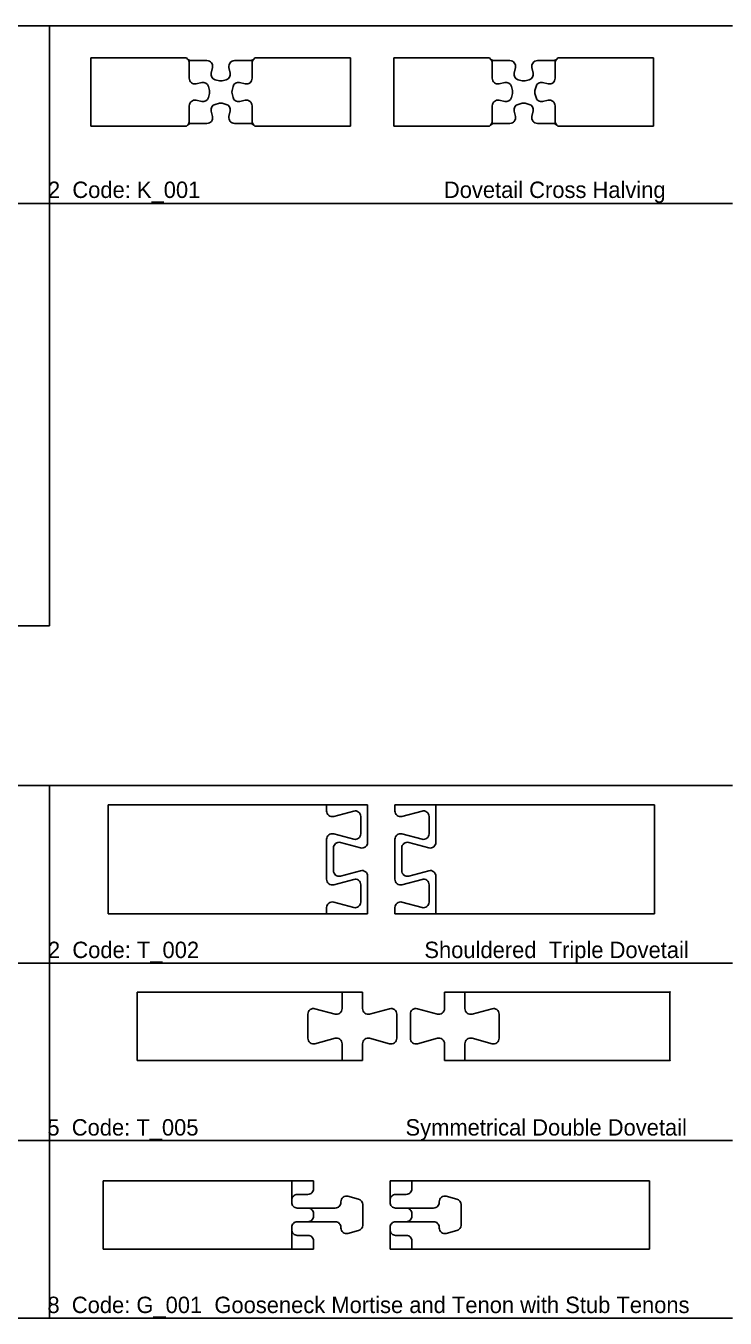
# Model space of a CAD drawing. Extents: x -5 to 6482, y 2 to 3133.
# Drawn here: x 755 to 1267, y 1509 to 2455 of the extents above; entities that cross this region are included whole.
import ezdxf

# ---------------------------------------------------------------- set-up
doc = ezdxf.new("R2010")
doc.units = 0
doc.layers.get('0').update_dxf_attribs({"linetype": 'CONTINUOUS'})
for name, color, linetype in [('3MM_ENGRAVE', 5, 'CONTINUOUS'), ('CUT_18_MM', 7, 'CONTINUOUS'), ('ENGRAVE_9MM', 3, 'CONTINUOUS'), ('TEXT', 9, 'CONTINUOUS')]:
    doc.layers.add(name, color=color, linetype=linetype)

# ---------------------------------------------------------------- blocks, each defined once
blk = doc.blocks.new('_U21')
at = {"layer": 'TEXT', "linetype": 'CONTINUOUS'}
blk.add_text('8  Code: G_001  Gooseneck Mortise and Tenon with Stub Tenons', height=12, dxfattribs=at).set_placement((7365.25, 2137.24))
blk = doc.blocks.new('_U18')
at = {"layer": 'TEXT', "linetype": 'CONTINUOUS'}
blk.add_text('5  Code: T_005                                  Symmetrical Double Dovetail', height=12, dxfattribs=at).set_placement((7365.22, 2267.24))
blk = doc.blocks.new('_U15')
at = {"layer": 'TEXT', "linetype": 'CONTINUOUS'}
blk.add_text('2  Code: T_002                                     Shouldered  Triple Dovetail', height=12, dxfattribs=at).set_placement((7365.65, 2397.24))
blk = doc.blocks.new('_U11')
at = {"layer": 'TEXT', "linetype": 'CONTINUOUS'}
blk.add_text('2  Code: K_001                                        Dovetail Cross Halving', height=12, dxfattribs=at).set_placement((7365.65, 2953.91))

msp = doc.modelspace()

# ---------------------------------------------------------------- linework, layer by layer
for p, q in [((272.13, 2455.5), (772.13, 2455.5)), ((772.13, 2455.5), (1272.13, 2455.5)), ((772.13, 2325.5), (772.13, 2455.5)), ((772.13, 2455.5), (772.13, 2325.5)), ((272.13, 2325.5), (772.13, 2325.5)), ((772.13, 2325.5), (272.13, 2325.5)), ((772.13, 2325.5), (772.13, 2016.03)), ((1272.13, 2325.5), (772.13, 2325.5)), ((772.13, 2016.03), (272.13, 2016.03)), ((272.13, 1899.03), (772.13, 1899.03)), ((772.13, 1899.03), (1272.13, 1899.03)), ((772.13, 1769.03), (772.13, 1899.03)), ((772.13, 1899.03), (772.13, 1769.03)), ((815, 1885.09), (815, 1805.09)), ((272.13, 1769.03), (772.13, 1769.03)), ((772.13, 1769.03), (272.13, 1769.03)), ((772.13, 1769.03), (1272.13, 1769.03)), ((772.13, 1639.03), (772.13, 1769.03)), ((772.13, 1769.03), (772.13, 1639.03)), ((1272.13, 1769.03), (772.13, 1769.03)), ((272.13, 1639.03), (772.13, 1639.03)), ((772.13, 1639.03), (272.13, 1639.03)), ((772.13, 1639.03), (1272.13, 1639.03)), ((772.13, 1509.03), (772.13, 1639.03)), ((772.13, 1639.03), (772.13, 1509.03)), ((1272.13, 1639.03), (772.13, 1639.03)), ((772.13, 1509.03), (272.13, 1509.03)), ((1272.13, 1509.03), (772.13, 1509.03))]:
    msp.add_line(p, q)
at = {"layer": 'CUT_18_MM', "color": 7, "linetype": 'CONTINUOUS'}
for p, q in [((872.46, 2432.01), (802.46, 2432.01)), ((802.46, 2432.01), (802.46, 2382.01)), ((873.26, 2431.21), (872.46, 2432.01)), ((876.16, 2430.01), (887.41, 2430.01)), ((891.41, 2425.02), (890.49, 2420.91)), ((904.43, 2420.88), (903.52, 2425.03)), ((907.52, 2430.01), (918.77, 2430.01)), ((921.67, 2431.21), (922.46, 2432.01)), ((922.46, 2432.01), (992.46, 2432.01)), ((992.46, 2432.01), (992.46, 2382.01)), ((1094.27, 2432.01), (1024.27, 2432.01)), ((1024.27, 2432.01), (1024.27, 2382.01)), ((1095.07, 2431.21), (1094.27, 2432.01)), ((1097.97, 2430.01), (1109.21, 2430.01)), ((1113.21, 2425.02), (1112.29, 2420.91)), ((1126.23, 2420.88), (1125.32, 2425.03)), ((1129.32, 2430.01), (1140.57, 2430.01)), ((1143.47, 2431.21), (1144.27, 2432.01)), ((1144.27, 2432.01), (1214.27, 2432.01)), ((1214.27, 2432.01), (1214.27, 2382.01)), ((893.47, 2416.04), (896.45, 2415.28)), ((898.48, 2415.27), (901.44, 2416.03)), ((1115.27, 2416.04), (1118.25, 2415.28)), ((1120.29, 2415.27), (1123.24, 2416.03)), ((896.45, 2398.75), (893.47, 2397.99)), ((901.44, 2398), (898.48, 2398.75)), ((1118.25, 2398.75), (1115.27, 2397.99)), ((1123.24, 2398), (1120.29, 2398.75)), ((890.49, 2393.12), (891.41, 2389.01)), ((903.52, 2388.99), (904.43, 2393.14)), ((1112.29, 2393.12), (1113.21, 2389.01)), ((1125.32, 2388.99), (1126.23, 2393.14)), ((802.46, 2382.01), (872.46, 2382.01)), ((872.46, 2382.01), (873.26, 2382.81)), ((887.41, 2384.01), (876.16, 2384.01)), ((918.77, 2384.01), (907.52, 2384.01)), ((922.46, 2382.01), (921.67, 2382.81)), ((992.46, 2382.01), (922.46, 2382.01)), ((1024.27, 2382.01), (1094.27, 2382.01)), ((1094.27, 2382.01), (1095.07, 2382.81)), ((1109.21, 2384.01), (1097.97, 2384.01)), ((1140.57, 2384.01), (1129.32, 2384.01)), ((1144.27, 2382.01), (1143.47, 2382.81)), ((1214.27, 2382.01), (1144.27, 2382.01)), ((815, 1885.09), (975, 1885.09)), ((815, 1805.09), (815, 1885.09)), ((975, 1885.09), (1005, 1885.09)), ((1005, 1885.09), (1005, 1857.44)), ((1025, 1885.09), (1025, 1880.44)), ((1055, 1885.09), (1025, 1885.09)), ((1214.99, 1885.09), (1055, 1885.09)), ((1214.99, 1805.09), (1214.99, 1885.09)), ((1025, 1880.44), (1025, 1880.44)), ((1030.16, 1876.48), (1044.83, 1880.41)), ((1030.16, 1876.48), (1030.16, 1876.48)), ((1044.83, 1880.41), (1044.83, 1880.41)), ((1050, 1876.45), (1050, 1876.45)), ((1050, 1876.45), (1050, 1863.74)), ((999.83, 1853.48), (985.16, 1857.41)), ((985.16, 1857.41), (985.16, 1857.41)), ((1005, 1857.44), (1005, 1857.44)), ((1025, 1859.75), (1025, 1859.75)), ((1025, 1859.75), (1025, 1830.44)), ((1044.83, 1859.78), (1030.16, 1863.71)), ((1030.16, 1863.71), (1030.16, 1863.71)), ((1044.83, 1859.78), (1044.83, 1859.78)), ((1050, 1863.74), (1050, 1863.74)), ((980, 1853.45), (980, 1853.45)), ((980, 1853.45), (980, 1836.74)), ((999.83, 1853.48), (999.83, 1853.48)), ((980, 1836.74), (980, 1836.74)), ((985.16, 1832.78), (999.83, 1836.71)), ((999.83, 1836.71), (999.83, 1836.71)), ((985.16, 1832.78), (985.16, 1832.78)), ((1005, 1832.75), (1005, 1832.75)), ((1005, 1832.75), (1005, 1805.09)), ((1025, 1830.44), (1025, 1830.44)), ((1030.16, 1826.48), (1044.83, 1830.41)), ((1044.83, 1830.41), (1044.83, 1830.41)), ((1030.16, 1826.48), (1030.16, 1826.48)), ((1050, 1826.45), (1050, 1826.45)), ((1050, 1826.45), (1050, 1813.74)), ((1025, 1809.75), (1025, 1809.75)), ((1025, 1809.75), (1025, 1805.09)), ((1044.83, 1809.78), (1030.16, 1813.71)), ((1030.16, 1813.71), (1030.16, 1813.71)), ((1044.83, 1809.78), (1044.83, 1809.78)), ((1050, 1813.74), (1050, 1813.74)), ((975, 1805.09), (815, 1805.09)), ((1005, 1805.09), (975, 1805.09)), ((1025, 1805.09), (1055, 1805.09)), ((1055, 1805.09), (1214.99, 1805.09)), ((836.29, 1747.85), (986.29, 1747.85)), ((836.29, 1697.85), (836.29, 1747.85)), ((986.29, 1747.85), (1001.29, 1747.85)), ((1001.29, 1747.85), (1001.29, 1735.7)), ((1061.29, 1747.85), (1061.29, 1735.7)), ((1076.29, 1747.85), (1061.29, 1747.85)), ((1226.29, 1747.85), (1076.29, 1747.85)), ((1226.29, 1697.85), (1226.29, 1747.85)), ((1001.29, 1735.7), (1001.29, 1735.7)), ((1006.45, 1731.74), (1021.13, 1735.67)), ((1021.13, 1735.67), (1021.13, 1735.67)), ((1056.13, 1731.74), (1041.45, 1735.67)), ((1041.45, 1735.67), (1041.45, 1735.67)), ((1061.29, 1735.7), (1061.29, 1735.7)), ((1006.45, 1731.74), (1006.45, 1731.74)), ((1026.29, 1731.71), (1026.29, 1731.71)), ((1026.29, 1731.71), (1026.29, 1714)), ((1036.29, 1731.71), (1036.29, 1731.71)), ((1036.29, 1731.71), (1036.29, 1714)), ((1056.13, 1731.74), (1056.13, 1731.74)), ((1021.13, 1710.04), (1006.45, 1713.97)), ((1006.45, 1713.97), (1006.45, 1713.97)), ((1026.29, 1714), (1026.29, 1714)), ((1036.29, 1714), (1036.29, 1714)), ((1041.45, 1710.04), (1056.13, 1713.97)), ((1056.13, 1713.97), (1056.13, 1713.97)), ((1001.29, 1710.01), (1001.29, 1710.01)), ((1001.29, 1710.01), (1001.29, 1697.85)), ((1021.13, 1710.04), (1021.13, 1710.04)), ((1041.45, 1710.04), (1041.45, 1710.04)), ((1061.29, 1710.01), (1061.29, 1710.01)), ((1061.29, 1710.01), (1061.29, 1697.85)), ((986.29, 1697.85), (836.29, 1697.85)), ((1001.29, 1697.85), (986.29, 1697.85)), ((1061.29, 1697.85), (1076.29, 1697.85)), ((1076.29, 1697.85), (1226.29, 1697.85))]:
    msp.add_line(p, q, dxfattribs=at)
at = {"layer": 'CUT_18_MM', "linetype": 'CONTINUOUS'}
for p, q in [((965.43, 1609.67), (811.43, 1609.67)), ((811.43, 1609.67), (811.43, 1559.67)), ((965.43, 1603.77), (965.43, 1609.67)), ((1021.43, 1609.67), (1211.43, 1609.67)), ((1021.43, 1593.77), (1021.43, 1609.67)), ((1211.43, 1609.67), (1211.43, 1559.67)), ((953.53, 1599.67), (961.33, 1599.67)), ((949.43, 1593.77), (949.43, 1595.57)), ((985.43, 1594.33), (985.43, 1593.77)), ((998.4, 1596.2), (990.6, 1598.29)), ((990.6, 1598.29), (990.6, 1598.29)), ((998.4, 1596.2), (998.4, 1596.2)), ((1001.43, 1577.11), (1001.43, 1592.24)), ((1001.43, 1592.24), (1001.43, 1592.24)), ((981.33, 1589.67), (953.53, 1589.67)), ((1033.33, 1589.67), (1025.53, 1589.67)), ((1037.43, 1583.77), (1037.43, 1585.57)), ((949.43, 1573.77), (949.43, 1575.57)), ((953.53, 1579.67), (981.33, 1579.67)), ((985.43, 1575.57), (985.43, 1575.02)), ((990.6, 1571.06), (998.4, 1573.15)), ((998.4, 1573.15), (998.4, 1573.15)), ((1001.43, 1577.11), (1001.43, 1577.11)), ((1021.43, 1559.67), (1021.43, 1575.57)), ((1025.53, 1579.67), (1033.33, 1579.67)), ((961.33, 1569.67), (953.53, 1569.67)), ((965.43, 1559.67), (965.43, 1565.57)), ((990.6, 1571.06), (990.6, 1571.06)), ((811.43, 1559.67), (965.43, 1559.67)), ((1211.43, 1559.67), (1021.43, 1559.67))]:
    msp.add_line(p, q, dxfattribs=at)
at = {"layer": 'CUT_18_MM', "color": 7, "linetype": 'CONTINUOUS'}
for centre, start, end in [((876.16, 2434.11), 225.02852, 270), ((887.41, 2425.91), 347.35978, 90), ((907.52, 2425.91), 90, 192.39534), ((918.77, 2434.11), 270, 314.84572), ((1097.97, 2434.11), 225.02852, 270), ((1109.21, 2425.91), 347.35978, 90), ((1129.32, 2425.91), 90, 192.39534), ((1140.57, 2434.11), 270, 314.84572), ((894.49, 2420.01), 167.3598, 255.58543), ((897.47, 2419.25), 255.58543, 284.35815), ((900.42, 2420), 284.35814, 12.39531), ((1116.29, 2420.01), 167.3598, 255.58543), ((1119.27, 2419.25), 255.58543, 284.35815), ((1122.23, 2420), 284.35814, 12.39531), ((894.49, 2394.01), 104.41457, 192.6402), ((897.47, 2394.78), 75.64185, 104.41457), ((900.42, 2394.02), 347.60469, 75.64186), ((1116.29, 2394.01), 104.41457, 192.6402), ((1119.27, 2394.78), 75.64185, 104.41457), ((1122.23, 2394.02), 347.60469, 75.64186), ((887.41, 2388.11), 270, 12.64022), ((907.52, 2388.11), 167.60466, 270), ((1109.21, 2388.11), 270, 12.64022), ((1129.32, 2388.11), 167.60466, 270), ((876.16, 2379.91), 90, 135), ((918.77, 2379.91), 45, 90), ((1097.97, 2379.91), 90, 135), ((1140.57, 2379.91), 45, 90), ((1029.1, 1880.44), 180.00004, 284.99996), ((1045.9, 1876.45), 0.00004, 104.99996), ((984.1, 1853.45), 75.00004, 179.99996), ((1000.9, 1857.44), 255.00004, 359.99996), ((1029.1, 1859.75), 75.00004, 179.99996), ((1045.9, 1863.74), 255.00003, 359.99995), ((984.1, 1836.74), 180.00004, 284.99996), ((1000.9, 1832.75), 0.00004, 104.99996), ((1029.1, 1830.44), 180.00004, 284.99996), ((1045.9, 1826.45), 0.00004, 104.99996), ((1029.1, 1809.75), 75.00004, 179.99996), ((1045.9, 1813.74), 255.00004, 359.99996), ((1005.39, 1735.7), 180.00004, 284.99996), ((1022.19, 1731.71), 0.00004, 104.99996), ((1040.39, 1731.71), 75.00004, 179.99996), ((1057.19, 1735.7), 255.00004, 359.99996), ((1005.39, 1710.01), 75.00004, 179.99996), ((1022.19, 1714), 255.00004, 359.99996), ((1040.39, 1714), 180.00004, 284.99996), ((1057.19, 1710.01), 0.00004, 104.99996)]:
    msp.add_arc(centre, 4.1, start, end, dxfattribs=at)
at = {"layer": 'CUT_18_MM', "linetype": 'CONTINUOUS'}
for centre, start, end in [((953.53, 1595.57), 89.99996, 180.00004), ((961.33, 1603.77), 269.99996, 0.00004), ((953.53, 1593.77), 179.99996, 270.00004), ((981.33, 1593.77), 269.99996, 0.00004), ((989.53, 1594.33), 75.00004, 179.99996), ((997.33, 1592.24), 0.00003, 74.99998), ((1025.53, 1593.77), 179.99996, 270.00004), ((1033.33, 1585.57), 359.99996, 90.00004), ((1033.33, 1583.77), 269.99996, 0.00004), ((953.53, 1575.57), 89.99996, 180.00004), ((953.53, 1573.77), 179.99996, 270.00004), ((981.33, 1575.57), 359.99996, 90.00004), ((989.53, 1575.02), 180.00004, 284.99996), ((997.33, 1577.11), 285.00002, 359.99997), ((1025.53, 1575.57), 89.99996, 180.00004), ((961.33, 1565.57), 359.99996, 90.00004)]:
    msp.add_arc(centre, 4.1, start, end, dxfattribs=at)
at = {"layer": 'CUT_18_MM', "color": 7, "linetype": 'CONTINUOUS'}
for p in [(1226.29, 1747.85), (1226.29, 1697.85)]:
    msp.add_point(p, dxfattribs=at)
at = {"layer": 'ENGRAVE_9MM', "linetype": 'CONTINUOUS'}
for p, q in [((873.26, 2431.21), (872.46, 2432.01)), ((874.46, 2417.07), (874.46, 2428.31)), ((876.16, 2430.01), (887.41, 2430.01)), ((891.41, 2425.02), (890.49, 2420.91)), ((904.43, 2420.88), (903.52, 2425.03)), ((907.52, 2430.01), (918.77, 2430.01)), ((920.46, 2428.31), (920.46, 2417.07)), ((922.46, 2432.01), (921.67, 2431.21)), ((1095.07, 2431.21), (1094.27, 2432.01)), ((1096.27, 2417.07), (1096.27, 2428.31)), ((1097.97, 2430.01), (1109.21, 2430.01)), ((1113.21, 2425.02), (1112.29, 2420.91)), ((1126.23, 2420.88), (1125.32, 2425.03)), ((1129.32, 2430.01), (1140.57, 2430.01)), ((1142.27, 2428.31), (1142.27, 2417.07)), ((1144.27, 2432.01), (1143.47, 2431.21)), ((883.6, 2413.98), (879.44, 2413.06)), ((893.47, 2416.04), (896.45, 2415.28)), ((898.48, 2415.27), (901.44, 2416.03)), ((915.48, 2413.06), (911.33, 2413.98)), ((1105.4, 2413.98), (1101.25, 2413.06)), ((1115.27, 2416.04), (1118.25, 2415.28)), ((1120.29, 2415.27), (1123.24, 2416.03)), ((1137.29, 2413.06), (1133.14, 2413.98)), ((888.44, 2403.02), (889.2, 2405.99)), ((889.2, 2408.03), (888.45, 2410.99)), ((906.48, 2410.99), (905.73, 2408.03)), ((905.73, 2405.99), (906.49, 2403.02)), ((1110.24, 2403.02), (1111.01, 2405.99)), ((1111.01, 2408.03), (1110.25, 2410.99)), ((1128.29, 2410.99), (1127.53, 2408.03)), ((1127.53, 2405.99), (1128.29, 2403.02)), ((874.46, 2385.71), (874.46, 2396.96)), ((879.46, 2400.96), (883.57, 2400.04)), ((896.45, 2398.75), (893.47, 2397.99)), ((901.44, 2398), (898.48, 2398.75)), ((911.36, 2400.04), (915.47, 2400.96)), ((920.46, 2396.96), (920.46, 2385.71)), ((1096.27, 2385.71), (1096.27, 2396.96)), ((1101.26, 2400.96), (1105.37, 2400.04)), ((1118.25, 2398.75), (1115.27, 2397.99)), ((1123.24, 2398), (1120.29, 2398.75)), ((1133.16, 2400.04), (1137.27, 2400.96)), ((1142.27, 2396.96), (1142.27, 2385.71)), ((890.49, 2393.12), (891.41, 2389.01)), ((903.52, 2388.99), (904.43, 2393.14)), ((1112.29, 2393.12), (1113.21, 2389.01)), ((1125.32, 2388.99), (1126.23, 2393.14)), ((872.46, 2382.01), (873.26, 2382.81)), ((887.41, 2384.01), (876.16, 2384.01)), ((918.77, 2384.01), (907.52, 2384.01)), ((921.67, 2382.81), (922.46, 2382.01)), ((1094.27, 2382.01), (1095.07, 2382.81)), ((1109.21, 2384.01), (1097.97, 2384.01)), ((1140.57, 2384.01), (1129.32, 2384.01)), ((1143.47, 2382.81), (1144.27, 2382.01)), ((975, 1880.44), (975, 1885.09)), ((975, 1885.09), (1005, 1885.09)), ((1005, 1885.09), (1005, 1857.44)), ((1025, 1880.44), (1025, 1885.09)), ((1025, 1885.09), (1055, 1885.09)), ((1055, 1885.09), (1055, 1857.44)), ((975, 1880.44), (975, 1880.44)), ((994.83, 1880.41), (980.16, 1876.48)), ((980.16, 1876.48), (980.16, 1876.48)), ((994.83, 1880.41), (994.83, 1880.41)), ((1000, 1863.74), (1000, 1876.45)), ((1000, 1876.45), (1000, 1876.45)), ((1025, 1880.44), (1025, 1880.44)), ((1044.83, 1880.41), (1030.16, 1876.48)), ((1030.16, 1876.48), (1030.16, 1876.48)), ((1044.83, 1880.41), (1044.83, 1880.41)), ((1050, 1863.74), (1050, 1876.45)), ((1050, 1876.45), (1050, 1876.45)), ((975, 1830.44), (975, 1859.75)), ((975, 1859.75), (975, 1859.75)), ((980.16, 1863.71), (980.16, 1863.71)), ((980.16, 1863.71), (994.83, 1859.78)), ((999.83, 1853.48), (985.16, 1857.41)), ((985.16, 1857.41), (985.16, 1857.41)), ((994.83, 1859.78), (994.83, 1859.78)), ((1000, 1863.74), (1000, 1863.74)), ((1005, 1857.44), (1005, 1857.44)), ((1025, 1830.44), (1025, 1859.75)), ((1025, 1859.75), (1025, 1859.75)), ((1030.16, 1863.71), (1030.16, 1863.71)), ((1030.16, 1863.71), (1044.83, 1859.78)), ((1049.83, 1853.48), (1035.16, 1857.41)), ((1035.16, 1857.41), (1035.16, 1857.41)), ((1044.83, 1859.78), (1044.83, 1859.78)), ((1050, 1863.74), (1050, 1863.74)), ((1055, 1857.44), (1055, 1857.44)), ((980, 1853.45), (980, 1853.45)), ((980, 1853.45), (980, 1836.74)), ((999.83, 1853.48), (999.83, 1853.48)), ((1030, 1853.45), (1030, 1853.45)), ((1030, 1853.45), (1030, 1836.74)), ((1049.83, 1853.48), (1049.83, 1853.48)), ((980, 1836.74), (980, 1836.74)), ((985.16, 1832.78), (999.83, 1836.71)), ((999.83, 1836.71), (999.83, 1836.71)), ((1030, 1836.74), (1030, 1836.74)), ((1035.16, 1832.78), (1049.83, 1836.71)), ((1049.83, 1836.71), (1049.83, 1836.71)), ((975, 1830.44), (975, 1830.44)), ((994.83, 1830.41), (980.16, 1826.48)), ((985.16, 1832.78), (985.16, 1832.78)), ((994.83, 1830.41), (994.83, 1830.41)), ((1005, 1832.75), (1005, 1832.75)), ((1005, 1832.75), (1005, 1805.09)), ((1025, 1830.44), (1025, 1830.44)), ((1044.83, 1830.41), (1030.16, 1826.48)), ((1035.16, 1832.78), (1035.16, 1832.78)), ((1044.83, 1830.41), (1044.83, 1830.41)), ((1055, 1832.75), (1055, 1832.75)), ((1055, 1832.75), (1055, 1805.09)), ((980.16, 1826.48), (980.16, 1826.48)), ((1000, 1813.74), (1000, 1826.45)), ((1000, 1826.45), (1000, 1826.45)), ((1030.16, 1826.48), (1030.16, 1826.48)), ((1050, 1813.74), (1050, 1826.45)), ((1050, 1826.45), (1050, 1826.45)), ((975, 1805.09), (975, 1809.75)), ((975, 1809.75), (975, 1809.75)), ((980.16, 1813.71), (980.16, 1813.71)), ((980.16, 1813.71), (994.83, 1809.78)), ((994.83, 1809.78), (994.83, 1809.78)), ((1000, 1813.74), (1000, 1813.74)), ((1025, 1805.09), (1025, 1809.75)), ((1025, 1809.75), (1025, 1809.75)), ((1030.16, 1813.71), (1030.16, 1813.71)), ((1030.16, 1813.71), (1044.83, 1809.78)), ((1044.83, 1809.78), (1044.83, 1809.78)), ((1050, 1813.74), (1050, 1813.74)), ((1005, 1805.09), (975, 1805.09)), ((1055, 1805.09), (1025, 1805.09)), ((986.29, 1735.7), (986.29, 1747.85)), ((986.29, 1747.85), (1001.29, 1747.85)), ((1001.29, 1747.85), (1001.29, 1735.7)), ((1061.29, 1735.7), (1061.29, 1747.85)), ((1061.29, 1747.85), (1076.29, 1747.85)), ((1076.29, 1747.85), (1076.29, 1735.7)), ((966.45, 1735.67), (966.45, 1735.67)), ((966.45, 1735.67), (981.13, 1731.74)), ((986.29, 1735.7), (986.29, 1735.7)), ((1001.29, 1735.7), (1001.29, 1735.7)), ((1006.45, 1731.74), (1021.13, 1735.67)), ((1021.13, 1735.67), (1021.13, 1735.67)), ((1041.45, 1735.67), (1041.45, 1735.67)), ((1041.45, 1735.67), (1056.13, 1731.74)), ((1061.29, 1735.7), (1061.29, 1735.7)), ((1076.29, 1735.7), (1076.29, 1735.7)), ((1081.45, 1731.74), (1096.13, 1735.67)), ((1096.13, 1735.67), (1096.13, 1735.67)), ((961.29, 1714), (961.29, 1731.71)), ((961.29, 1731.71), (961.29, 1731.71)), ((981.13, 1731.74), (981.13, 1731.74)), ((1006.45, 1731.74), (1006.45, 1731.74)), ((1026.29, 1731.71), (1026.29, 1731.71)), ((1026.29, 1731.71), (1026.29, 1714)), ((1036.29, 1714), (1036.29, 1731.71)), ((1036.29, 1731.71), (1036.29, 1731.71)), ((1056.13, 1731.74), (1056.13, 1731.74)), ((1081.45, 1731.74), (1081.45, 1731.74)), ((1101.29, 1731.71), (1101.29, 1731.71)), ((1101.29, 1731.71), (1101.29, 1714)), ((961.29, 1714), (961.29, 1714)), ((981.13, 1713.97), (966.45, 1710.04)), ((981.13, 1713.97), (981.13, 1713.97)), ((1021.13, 1710.04), (1006.45, 1713.97)), ((1006.45, 1713.97), (1006.45, 1713.97)), ((1026.29, 1714), (1026.29, 1714)), ((1036.29, 1714), (1036.29, 1714)), ((1056.13, 1713.97), (1041.45, 1710.04)), ((1056.13, 1713.97), (1056.13, 1713.97)), ((1096.13, 1710.04), (1081.45, 1713.97)), ((1081.45, 1713.97), (1081.45, 1713.97)), ((1101.29, 1714), (1101.29, 1714)), ((966.45, 1710.04), (966.45, 1710.04)), ((986.29, 1697.85), (986.29, 1710.01)), ((986.29, 1710.01), (986.29, 1710.01)), ((1001.29, 1710.01), (1001.29, 1710.01)), ((1001.29, 1710.01), (1001.29, 1697.85)), ((1021.13, 1710.04), (1021.13, 1710.04)), ((1041.45, 1710.04), (1041.45, 1710.04)), ((1061.29, 1697.85), (1061.29, 1710.01)), ((1061.29, 1710.01), (1061.29, 1710.01)), ((1076.29, 1710.01), (1076.29, 1710.01)), ((1076.29, 1710.01), (1076.29, 1697.85)), ((1096.13, 1710.04), (1096.13, 1710.04)), ((1001.29, 1697.85), (986.29, 1697.85)), ((1076.29, 1697.85), (1061.29, 1697.85)), ((949.43, 1609.67), (949.43, 1593.77)), ((965.43, 1609.67), (949.43, 1609.67)), ((965.43, 1603.77), (965.43, 1609.67)), ((1021.43, 1593.77), (1021.43, 1609.67)), ((1021.43, 1609.67), (1037.43, 1609.67)), ((1037.43, 1609.67), (1037.43, 1603.77)), ((953.53, 1599.67), (961.33, 1599.67)), ((1033.33, 1599.67), (1025.53, 1599.67)), ((949.43, 1593.77), (949.43, 1595.57)), ((985.43, 1594.33), (985.43, 1593.77)), ((998.4, 1596.2), (990.6, 1598.29)), ((990.6, 1598.29), (990.6, 1598.29)), ((998.4, 1596.2), (998.4, 1596.2)), ((1001.43, 1577.11), (1001.43, 1592.24)), ((1001.43, 1592.24), (1001.43, 1592.24)), ((1021.43, 1595.57), (1021.43, 1593.77)), ((1057.43, 1593.77), (1057.43, 1594.33)), ((1062.6, 1598.29), (1062.6, 1598.29)), ((1062.6, 1598.29), (1070.4, 1596.2)), ((1070.4, 1596.2), (1070.4, 1596.2)), ((1073.43, 1592.24), (1073.43, 1592.24)), ((1073.43, 1592.24), (1073.43, 1577.11)), ((953.53, 1589.67), (961.33, 1589.67)), ((981.33, 1589.67), (953.53, 1589.67)), ((965.43, 1585.57), (965.43, 1583.77)), ((1033.33, 1589.67), (1025.53, 1589.67)), ((1025.53, 1589.67), (1053.33, 1589.67)), ((1037.43, 1583.77), (1037.43, 1585.57)), ((949.43, 1575.57), (949.43, 1559.67)), ((949.43, 1573.77), (949.43, 1575.57)), ((961.33, 1579.67), (953.53, 1579.67)), ((953.53, 1579.67), (981.33, 1579.67)), ((985.43, 1575.57), (985.43, 1575.02)), ((990.6, 1571.06), (998.4, 1573.15)), ((998.4, 1573.15), (998.4, 1573.15)), ((1001.43, 1577.11), (1001.43, 1577.11)), ((1021.43, 1559.67), (1021.43, 1575.57)), ((1021.43, 1575.57), (1021.43, 1573.77)), ((1025.53, 1579.67), (1033.33, 1579.67)), ((1053.33, 1579.67), (1025.53, 1579.67)), ((1057.43, 1575.02), (1057.43, 1575.57)), ((1070.4, 1573.15), (1062.6, 1571.06)), ((1070.4, 1573.15), (1070.4, 1573.15)), ((1073.43, 1577.11), (1073.43, 1577.11)), ((961.33, 1569.67), (953.53, 1569.67)), ((965.43, 1559.67), (965.43, 1565.57)), ((990.6, 1571.06), (990.6, 1571.06)), ((1025.53, 1569.67), (1033.33, 1569.67)), ((1037.43, 1565.57), (1037.43, 1559.67)), ((1062.6, 1571.06), (1062.6, 1571.06)), ((949.43, 1559.67), (965.43, 1559.67)), ((1037.43, 1559.67), (1021.43, 1559.67))]:
    msp.add_line(p, q, dxfattribs=at)
for centre, start, end in [((870.36, 2428.31), 0, 45), ((876.16, 2434.11), 225.02852, 270), ((887.41, 2425.91), 347.35978, 90), ((907.52, 2425.91), 90, 192.39534), ((918.77, 2434.11), 270, 314.84572), ((924.56, 2428.31), 135, 180), ((1092.17, 2428.31), 0, 45), ((1097.97, 2434.11), 225.02852, 270), ((1109.21, 2425.91), 347.35978, 90), ((1129.32, 2425.91), 90, 192.39534), ((1140.57, 2434.11), 270, 314.84572), ((1146.37, 2428.31), 135, 180), ((878.56, 2417.07), 180, 282.39534), ((884.48, 2409.97), 14.35814, 102.39531), ((894.49, 2420.01), 167.3598, 255.58543), ((897.47, 2419.25), 255.58543, 284.35815), ((900.42, 2420), 284.35814, 12.39531), ((910.45, 2409.97), 77.60469, 165.64186), ((916.36, 2417.07), 257.60466, 0), ((1100.37, 2417.07), 180, 282.39534), ((1106.28, 2409.97), 14.35814, 102.39531), ((1116.29, 2420.01), 167.3598, 255.58543), ((1119.27, 2419.25), 255.58543, 284.35815), ((1122.23, 2420), 284.35814, 12.39531), ((1132.26, 2409.97), 77.60469, 165.64186), ((1138.17, 2417.07), 257.60466, 0), ((885.23, 2407.02), 345.58543, 14.35815), ((909.7, 2407.02), 165.64185, 194.41457), ((1107.03, 2407.02), 345.58543, 14.35815), ((1131.5, 2407.02), 165.64185, 194.41457), ((878.56, 2396.96), 77.35979, 180), ((884.47, 2404.04), 257.35975, 345.58543), ((894.49, 2394.01), 104.41457, 192.6402), ((897.47, 2394.78), 75.64185, 104.41457), ((900.42, 2394.02), 347.60469, 75.64186), ((910.46, 2404.04), 194.41457, 282.64025), ((916.36, 2396.96), 0, 102.64021), ((1100.37, 2396.96), 77.35979, 180), ((1106.27, 2404.04), 257.35975, 345.58543), ((1116.29, 2394.01), 104.41457, 192.6402), ((1119.27, 2394.78), 75.64185, 104.41457), ((1122.23, 2394.02), 347.60469, 75.64186), ((1132.27, 2404.04), 194.41457, 282.64025), ((1138.17, 2396.96), 0, 102.64021), ((870.36, 2385.71), 315, 0), ((887.41, 2388.11), 270, 12.64022), ((907.52, 2388.11), 167.60466, 270), ((924.56, 2385.71), 180, 225), ((1092.17, 2385.71), 315, 0), ((1109.21, 2388.11), 270, 12.64022), ((1129.32, 2388.11), 167.60466, 270), ((1146.37, 2385.71), 180, 225), ((876.16, 2379.91), 90, 135), ((918.77, 2379.91), 45, 90), ((1097.97, 2379.91), 90, 135), ((1140.57, 2379.91), 45, 90), ((979.1, 1880.44), 180.00004, 284.99996), ((995.9, 1876.45), 0.00004, 104.99996), ((1029.1, 1880.44), 180.00004, 284.99996), ((1045.9, 1876.45), 0.00004, 104.99996), ((979.1, 1859.75), 75.00004, 179.99996), ((984.1, 1853.45), 75.00004, 179.99996), ((995.9, 1863.74), 255.00003, 359.99995), ((1000.9, 1857.44), 255.00004, 359.99996), ((1029.1, 1859.75), 75.00004, 179.99996), ((1034.1, 1853.45), 75.00004, 179.99996), ((1045.9, 1863.74), 255.00003, 359.99995), ((1050.9, 1857.44), 255.00004, 359.99996), ((984.1, 1836.74), 180.00004, 284.99996), ((1000.9, 1832.75), 0.00004, 104.99996), ((1034.1, 1836.74), 180.00004, 284.99996), ((1050.9, 1832.75), 0.00004, 104.99996), ((979.1, 1830.44), 180.00004, 284.99996), ((995.9, 1826.45), 0.00004, 104.99996), ((1029.1, 1830.44), 180.00004, 284.99996), ((1045.9, 1826.45), 0.00004, 104.99996), ((979.1, 1809.75), 75.00004, 179.99996), ((995.9, 1813.74), 255.00004, 359.99996), ((1029.1, 1809.75), 75.00004, 179.99996), ((1045.9, 1813.74), 255.00004, 359.99996), ((965.39, 1731.71), 75.00004, 179.99996), ((982.19, 1735.7), 255.00004, 359.99996), ((1005.39, 1735.7), 180.00004, 284.99996), ((1022.19, 1731.71), 0.00004, 104.99996), ((1040.39, 1731.71), 75.00004, 179.99996), ((1057.19, 1735.7), 255.00004, 359.99996), ((1080.39, 1735.7), 180.00004, 284.99996), ((1097.19, 1731.71), 0.00004, 104.99996), ((965.39, 1714), 180.00004, 284.99996), ((982.19, 1710.01), 0.00004, 104.99996), ((1005.39, 1710.01), 75.00004, 179.99996), ((1022.19, 1714), 255.00004, 359.99996), ((1040.39, 1714), 180.00004, 284.99996), ((1057.19, 1710.01), 0.00004, 104.99996), ((1080.39, 1710.01), 75.00004, 179.99996), ((1097.19, 1714), 255.00004, 359.99996), ((953.53, 1595.57), 89.99996, 180.00004), ((961.33, 1603.77), 269.99996, 0.00004), ((1025.53, 1595.57), 89.99996, 180.00004), ((1033.33, 1603.77), 269.99996, 0.00004), ((953.53, 1593.77), 179.99996, 270.00004), ((953.53, 1593.77), 179.99996, 270.00004), ((981.33, 1593.77), 269.99996, 0.00004), ((989.53, 1594.33), 75.00004, 179.99996), ((997.33, 1592.24), 0.00003, 74.99998), ((1025.53, 1593.77), 179.99996, 270.00004), ((1025.53, 1593.77), 179.99996, 270.00004), ((1053.33, 1593.77), 269.99996, 0.00004), ((1061.53, 1594.33), 75.00004, 179.99996), ((1069.33, 1592.24), 0.00003, 74.99998), ((961.33, 1585.57), 359.99996, 90.00004), ((961.33, 1583.77), 269.99996, 0.00004), ((1033.33, 1585.57), 359.99996, 90.00004), ((1033.33, 1583.77), 269.99996, 0.00004), ((953.53, 1575.57), 89.99996, 180.00004), ((953.53, 1575.57), 89.99996, 180.00004), ((953.53, 1573.77), 179.99996, 270.00004), ((981.33, 1575.57), 359.99996, 90.00004), ((989.53, 1575.02), 180.00004, 284.99996), ((997.33, 1577.11), 285.00002, 359.99997), ((1025.53, 1575.57), 89.99996, 180.00004), ((1025.53, 1575.57), 89.99996, 180.00004), ((1025.53, 1573.77), 179.99996, 270.00004), ((1053.33, 1575.57), 359.99996, 90.00004), ((1061.53, 1575.02), 180.00004, 284.99996), ((1069.33, 1577.11), 285.00002, 359.99997), ((961.33, 1565.57), 359.99996, 90.00004), ((1033.33, 1565.57), 359.99996, 90.00004)]:
    msp.add_arc(centre, 4.1, start, end, dxfattribs=at)

# ---------------------------------------------------------------- block references
at = {"layer": '3MM_ENGRAVE'}
for name in ['_U11', '_U15', '_U18', '_U21']:
    msp.add_blockref(name, (-6594.65, -624.48), dxfattribs=at)

doc.saveas('drawing.dxf')
